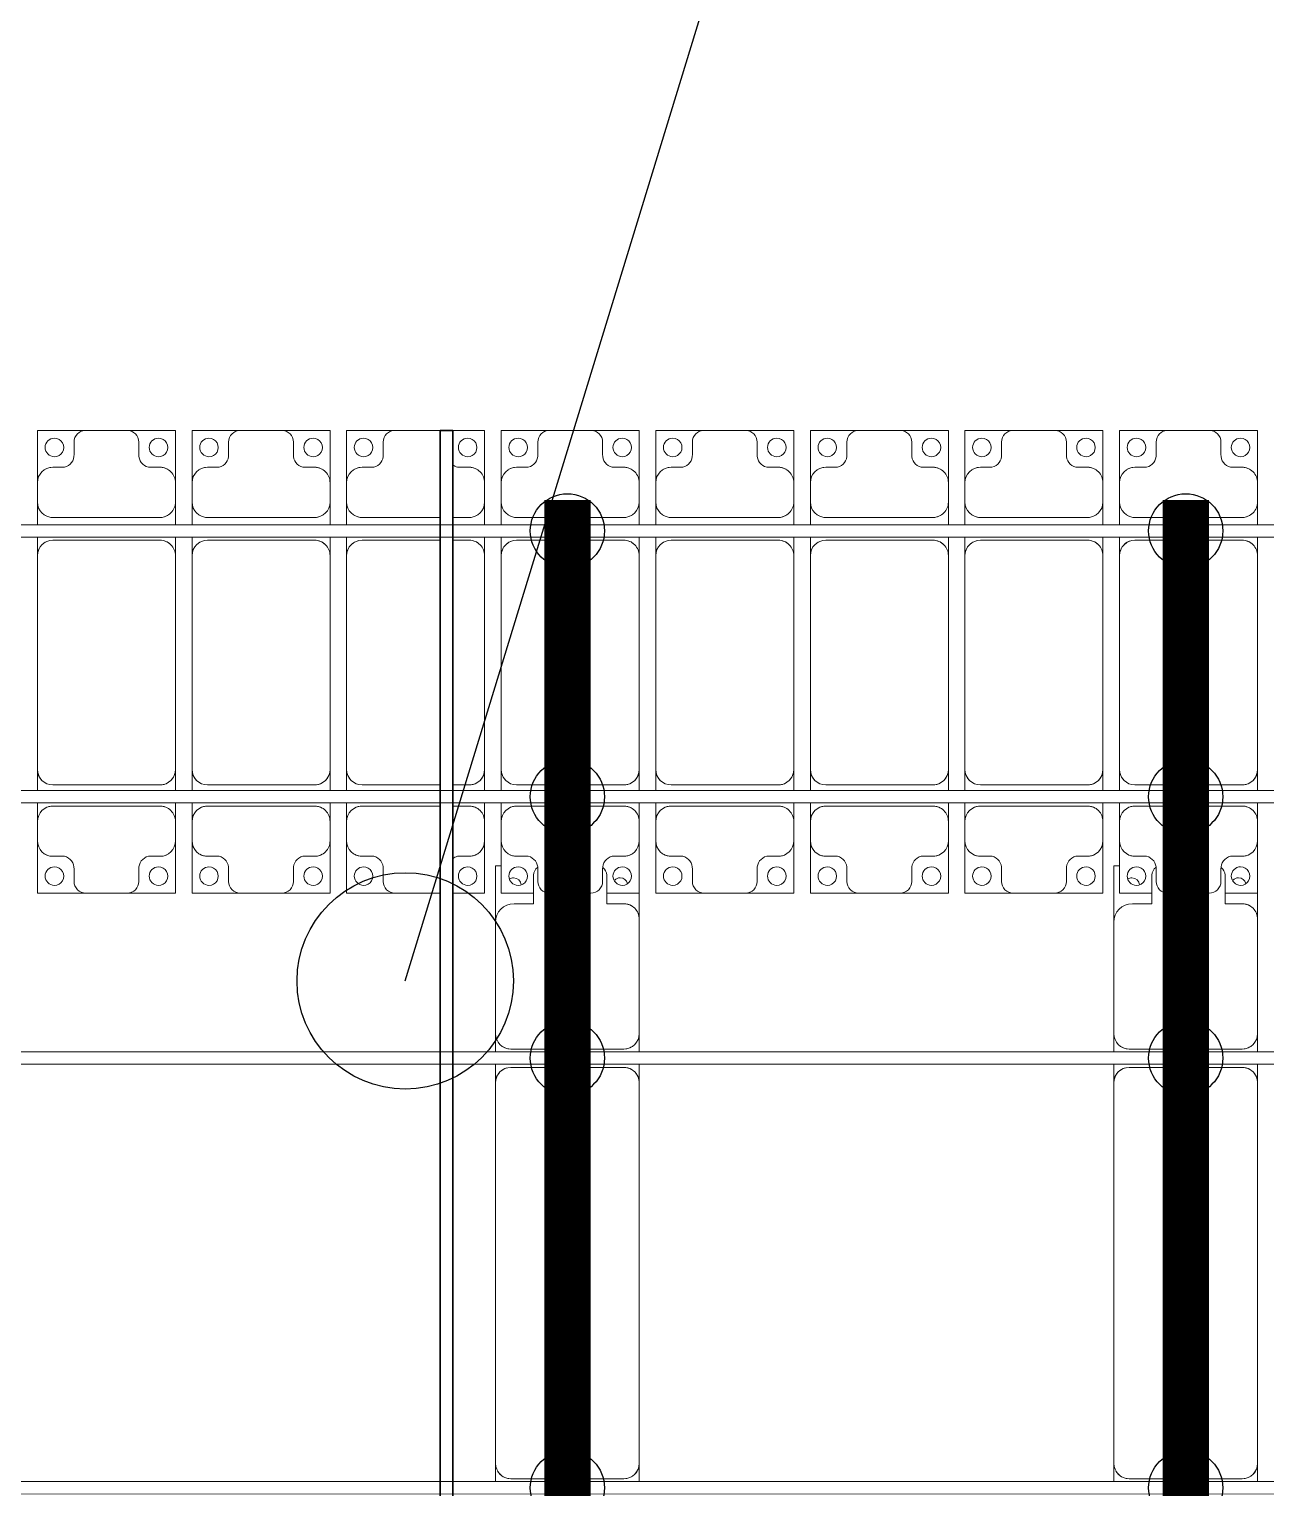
# Model space of a CAD drawing. Header units: millimetres. Extents: x -201615 to 10595, y 61217 to 115919.
# Drawn here: x -147625 to -143625, y 105332 to 110050 of the extents above; entities that cross this region are included whole.
import ezdxf

# ---------------------------------------------------------------- set-up
doc = ezdxf.new("R2010")
doc.units = ezdxf.units.MM
doc.layers.add('A-GENM', color=13, linetype='Continuous', lineweight=9)
doc.layers.add('S-BEAM', color=12, linetype='Continuous', lineweight=9)
for name, color, linetype in [('GC-BICH NEO', 6, 'Continuous'), ('GC-DAY NEO', 5, 'Continuous'), ('GC-HOP 40x60 GIA CUONG', 1, 'Continuous')]:
    doc.layers.add(name, color=color, linetype=linetype)

# ---------------------------------------------------------------- blocks, each defined once
blk = doc.blocks.new('Dai phaodi lai - DẢI PHAO ĐI LẠI-38152-BỐ TRÍ KHUNG KẾT CẤU BÈ PIN 03')
at = {"layer": 'A-GENM', "color": 7}
for p, q in [((46276.8, 748.4), (46433.1, 748.4)), ((46276.8, 579.3), (46276.8, 748.4)), ((46395.1, 710.4), (46395.1, 670.7)), ((46566.9, 748.4), (46433.1, 748.4)), ((46566.9, 748.4), (46723.2, 748.4)), ((46604.9, 670.7), (46604.9, 710.4)), ((46723.2, 748.4), (46723.2, 579.3)), ((46776.8, 748.4), (46933.1, 748.4)), ((46776.8, 579.3), (46776.8, 748.4)), ((46895.1, 710.4), (46895.1, 670.7)), ((47066.9, 748.4), (46933.1, 748.4)), ((47066.9, 748.4), (47223.2, 748.4)), ((47104.9, 670.7), (47104.9, 710.4)), ((47223.2, 748.4), (47223.2, 579.3)), ((47276.8, 748.4), (47433.1, 748.4)), ((47276.8, 579.3), (47276.8, 748.4)), ((47395.1, 710.4), (47395.1, 670.7)), ((47566.9, 748.4), (47433.1, 748.4)), ((47566.9, 748.4), (47579.8, 748.4)), ((47619.8, 748.4), (47723.2, 748.4)), ((47723.2, 748.4), (47723.2, 579.3)), ((47776.8, 748.4), (47930.3, 748.4)), ((47776.8, 579.3), (47776.8, 748.4)), ((47895.1, 710.4), (47895.1, 670.7)), ((48066.9, 748.4), (47933.1, 748.4)), ((48066.9, 748.4), (48223.2, 748.4)), ((48104.9, 670.7), (48104.9, 710.4)), ((48223.2, 748.4), (48223.2, 579.3)), ((48276.8, 748.4), (48433.1, 748.4)), ((48276.8, 579.3), (48276.8, 748.4)), ((48395.1, 710.4), (48395.1, 670.7)), ((48566.9, 748.4), (48433.1, 748.4)), ((48566.9, 748.4), (48723.2, 748.4)), ((48604.9, 670.7), (48604.9, 710.4)), ((48723.2, 748.4), (48723.2, 579.3)), ((48776.8, 748.4), (48933.1, 748.4)), ((48776.8, 579.3), (48776.8, 748.4)), ((48895.1, 710.4), (48895.1, 670.7)), ((49066.9, 748.4), (48933.1, 748.4)), ((49066.9, 748.4), (49223.2, 748.4)), ((49104.9, 670.7), (49104.9, 710.4)), ((49223.2, 748.4), (49223.2, 579.3)), ((49276.8, 748.4), (49433.1, 748.4)), ((49276.8, 579.3), (49276.8, 748.4)), ((49395.1, 710.4), (49395.1, 670.7)), ((49566.9, 748.4), (49433.1, 748.4)), ((49566.9, 748.4), (49723.2, 748.4)), ((49604.9, 670.7), (49604.9, 710.4)), ((49723.2, 748.4), (49723.2, 579.3)), ((49776.8, 748.4), (49933.1, 748.4)), ((49776.8, 579.3), (49776.8, 748.4)), ((49895.1, 710.4), (49895.1, 670.7)), ((50066.9, 748.4), (49933.1, 748.4)), ((50066.9, 748.4), (50223.2, 748.4)), ((50104.9, 670.7), (50104.9, 710.4)), ((50223.2, 748.4), (50223.2, 579.3)), ((46364.3, 629.3), (46326.8, 629.3)), ((46673.2, 629.3), (46635.7, 629.3)), ((46864.3, 629.3), (46826.8, 629.3)), ((47173.2, 629.3), (47135.7, 629.3)), ((47364.3, 629.3), (47326.8, 629.3)), ((47673.2, 629.3), (47635.7, 629.3)), ((47864.3, 629.3), (47826.8, 629.3)), ((48173.2, 629.3), (48135.7, 629.3)), ((48364.3, 629.3), (48326.8, 629.3)), ((48673.2, 629.3), (48635.7, 629.3)), ((48864.3, 629.3), (48826.8, 629.3)), ((49173.2, 629.3), (49135.7, 629.3)), ((49364.3, 629.3), (49326.8, 629.3)), ((49673.2, 629.3), (49635.7, 629.3)), ((49864.3, 629.3), (49826.8, 629.3)), ((50173.2, 629.3), (50135.7, 629.3)), ((46276.8, 579.3), (46276.8, 516.7)), ((46723.2, 516.7), (46723.2, 579.3)), ((46776.8, 579.3), (46776.8, 516.7)), ((47223.2, 516.7), (47223.2, 579.3)), ((47276.8, 579.3), (47276.8, 516.7)), ((47723.2, 516.7), (47723.2, 579.3)), ((47776.8, 579.3), (47776.8, 516.7)), ((48223.2, 516.7), (48223.2, 579.3)), ((48276.8, 579.3), (48276.8, 516.7)), ((48723.2, 516.7), (48723.2, 579.3)), ((48776.8, 579.3), (48776.8, 516.7)), ((49223.2, 516.7), (49223.2, 579.3)), ((49276.8, 579.3), (49276.8, 516.7)), ((49723.2, 516.7), (49723.2, 579.3)), ((49776.8, 579.3), (49776.8, 516.7)), ((50223.2, 516.7), (50223.2, 579.3)), ((46276.8, 443.3), (46276.8, 516.7)), ((46723.2, 516.7), (46723.2, 443.3)), ((46776.8, 443.3), (46776.8, 516.7)), ((47223.2, 516.7), (47223.2, 443.3)), ((47276.8, 443.3), (47276.8, 516.7)), ((47723.2, 516.7), (47723.2, 443.3)), ((47776.8, 443.3), (47776.8, 516.7)), ((48223.2, 516.7), (48223.2, 443.3)), ((48276.8, 443.3), (48276.8, 516.7)), ((48723.2, 516.7), (48723.2, 443.3)), ((48776.8, 443.3), (48776.8, 516.7)), ((49223.2, 516.7), (49223.2, 443.3)), ((49276.8, 443.3), (49276.8, 516.7)), ((49723.2, 516.7), (49723.2, 443.3)), ((49776.8, 443.3), (49776.8, 516.7)), ((50223.2, 516.7), (50223.2, 443.3)), ((46326.8, 466.7), (46673.2, 466.7)), ((46826.8, 466.7), (47173.2, 466.7)), ((47326.8, 466.7), (47579.8, 466.7)), ((47619.8, 466.7), (47673.2, 466.7)), ((47826.8, 466.7), (48173.2, 466.7)), ((48326.8, 466.7), (48673.2, 466.7)), ((48826.8, 466.7), (49173.2, 466.7)), ((49326.8, 466.7), (49673.2, 466.7)), ((49826.8, 466.7), (50173.2, 466.7)), ((46276.8, 343.3), (46276.8, 403.3)), ((46673.2, 393.3), (46326.8, 393.3)), ((46723.2, 403.3), (46723.2, 343.3)), ((46776.8, 343.3), (46776.8, 403.3)), ((47173.2, 393.3), (46826.8, 393.3)), ((47223.2, 403.3), (47223.2, 343.3)), ((47276.8, 343.3), (47276.8, 403.3)), ((47579.8, 393.3), (47326.8, 393.3)), ((47673.2, 393.3), (47619.8, 393.3)), ((47723.2, 403.3), (47723.2, 343.3)), ((47776.8, 343.3), (47776.8, 403.3)), ((48173.2, 393.3), (47826.8, 393.3)), ((48223.2, 403.3), (48223.2, 343.3)), ((48276.8, 343.3), (48276.8, 403.3)), ((48673.2, 393.3), (48326.8, 393.3)), ((48723.2, 403.3), (48723.2, 343.3)), ((48776.8, 343.3), (48776.8, 403.3)), ((49173.2, 393.3), (48826.8, 393.3)), ((49223.2, 403.3), (49223.2, 343.3)), ((49276.8, 343.3), (49276.8, 403.3)), ((49673.2, 393.3), (49326.8, 393.3)), ((49723.2, 403.3), (49723.2, 343.3)), ((49776.8, 343.3), (49776.8, 403.3)), ((50173.2, 393.3), (49826.8, 393.3)), ((50223.2, 403.3), (50223.2, 343.3)), ((46276.8, 343.3), (46276.8, -348.3)), ((46723.2, -348.3), (46723.2, 343.3)), ((46776.8, 343.3), (46776.8, -348.3)), ((47223.2, -348.3), (47223.2, 343.3)), ((47276.8, 343.3), (47276.8, -348.3)), ((47723.2, -348.3), (47723.2, 343.3)), ((47776.8, 343.3), (47776.8, -348.3)), ((48223.2, -348.3), (48223.2, 343.3)), ((48276.8, 343.3), (48276.8, -348.3)), ((48723.2, -348.3), (48723.2, 343.3)), ((48776.8, 343.3), (48776.8, -348.3)), ((49223.2, -348.3), (49223.2, 343.3)), ((49276.8, 343.3), (49276.8, -348.3)), ((49723.2, -348.3), (49723.2, 343.3)), ((49776.8, 343.3), (49776.8, -348.3)), ((50223.2, -348.3), (50223.2, 343.3)), ((46276.8, -416.7), (46276.8, -348.3)), ((46723.2, -348.3), (46723.2, -416.7)), ((46776.8, -416.7), (46776.8, -348.3)), ((47223.2, -348.3), (47223.2, -416.7)), ((47276.8, -416.7), (47276.8, -348.3)), ((47723.2, -348.3), (47723.2, -416.7)), ((47776.8, -416.7), (47776.8, -348.3)), ((48223.2, -348.3), (48223.2, -416.7)), ((48276.8, -416.7), (48276.8, -348.3)), ((48723.2, -348.3), (48723.2, -416.7)), ((48776.8, -416.7), (48776.8, -348.3)), ((49223.2, -348.3), (49223.2, -416.7)), ((49276.8, -416.7), (49276.8, -348.3)), ((49723.2, -348.3), (49723.2, -416.7)), ((49776.8, -416.7), (49776.8, -348.3)), ((50223.2, -348.3), (50223.2, -416.7)), ((46326.8, -398.3), (46673.2, -398.3)), ((46826.8, -398.3), (47173.2, -398.3)), ((47326.8, -398.3), (47579.8, -398.3)), ((47619.8, -398.3), (47673.2, -398.3)), ((47826.8, -398.3), (48173.2, -398.3)), ((48326.8, -398.3), (48673.2, -398.3)), ((48826.8, -398.3), (49173.2, -398.3)), ((49326.8, -398.3), (49673.2, -398.3)), ((49826.8, -398.3), (50173.2, -398.3)), ((46276.8, -516.7), (46276.8, -456.7)), ((46673.2, -466.7), (46326.8, -466.7)), ((46723.2, -456.7), (46723.2, -516.7)), ((46776.8, -516.7), (46776.8, -456.7)), ((47173.2, -466.7), (46826.8, -466.7)), ((47223.2, -456.7), (47223.2, -516.7)), ((47276.8, -516.7), (47276.8, -456.7)), ((47579.8, -466.7), (47326.8, -466.7)), ((47673.2, -466.7), (47619.8, -466.7)), ((47723.2, -456.7), (47723.2, -516.7)), ((47776.8, -516.7), (47776.8, -456.7)), ((48173.2, -466.7), (47826.8, -466.7)), ((48223.2, -456.7), (48223.2, -516.7)), ((48276.8, -516.7), (48276.8, -456.7)), ((48673.2, -466.7), (48326.8, -466.7)), ((48723.2, -456.7), (48723.2, -516.7)), ((48776.8, -516.7), (48776.8, -456.7)), ((49173.2, -466.7), (48826.8, -466.7)), ((49223.2, -456.7), (49223.2, -516.7)), ((49276.8, -516.7), (49276.8, -456.7)), ((49673.2, -466.7), (49326.8, -466.7)), ((49723.2, -456.7), (49723.2, -516.7)), ((49776.8, -516.7), (49776.8, -456.7)), ((50173.2, -466.7), (49826.8, -466.7)), ((50223.2, -456.7), (50223.2, -516.7)), ((46276.8, -516.7), (46276.8, -579.3)), ((46723.2, -579.3), (46723.2, -516.7)), ((46776.8, -516.7), (46776.8, -579.3)), ((47223.2, -579.3), (47223.2, -516.7)), ((47276.8, -516.7), (47276.8, -579.3)), ((47723.2, -579.3), (47723.2, -516.7)), ((47776.8, -516.7), (47776.8, -579.3)), ((48223.2, -579.3), (48223.2, -516.7)), ((48276.8, -516.7), (48276.8, -579.3)), ((48723.2, -579.3), (48723.2, -516.7)), ((48776.8, -516.7), (48776.8, -579.3)), ((49223.2, -579.3), (49223.2, -516.7)), ((49276.8, -516.7), (49276.8, -579.3)), ((49723.2, -579.3), (49723.2, -516.7)), ((49776.8, -516.7), (49776.8, -579.3)), ((50223.2, -579.3), (50223.2, -516.7)), ((46276.8, -748.4), (46276.8, -579.3)), ((46723.2, -579.3), (46723.2, -748.4)), ((46776.8, -748.4), (46776.8, -579.3)), ((47223.2, -579.3), (47223.2, -748.4)), ((47276.8, -748.4), (47276.8, -579.3)), ((47723.2, -579.3), (47723.2, -748.4)), ((47776.8, -748.4), (47776.8, -579.3)), ((48223.2, -579.3), (48223.2, -748.4)), ((48276.8, -748.4), (48276.8, -579.3)), ((48723.2, -579.3), (48723.2, -748.4)), ((48776.8, -748.4), (48776.8, -579.3)), ((49223.2, -579.3), (49223.2, -748.4)), ((49276.8, -748.4), (49276.8, -579.3)), ((49723.2, -579.3), (49723.2, -748.4)), ((49776.8, -748.4), (49776.8, -579.3)), ((50223.2, -579.3), (50223.2, -748.4)), ((46326.8, -629.3), (46364.3, -629.3)), ((46635.7, -629.3), (46673.2, -629.3)), ((46826.8, -629.3), (46864.3, -629.3)), ((47135.7, -629.3), (47173.2, -629.3)), ((47326.8, -629.3), (47364.3, -629.3)), ((47635.7, -629.3), (47673.2, -629.3)), ((47826.8, -629.3), (47864.3, -629.3)), ((48135.7, -629.3), (48173.2, -629.3)), ((48326.8, -629.3), (48364.3, -629.3)), ((48635.7, -629.3), (48673.2, -629.3)), ((48826.8, -629.3), (48864.3, -629.3)), ((49135.7, -629.3), (49173.2, -629.3)), ((49326.8, -629.3), (49364.3, -629.3)), ((49635.7, -629.3), (49673.2, -629.3)), ((49826.8, -629.3), (49864.3, -629.3)), ((50135.7, -629.3), (50173.2, -629.3)), ((46395.1, -670.7), (46395.1, -710.4)), ((46604.9, -710.4), (46604.9, -670.7)), ((46895.1, -670.7), (46895.1, -710.4)), ((47104.9, -710.4), (47104.9, -670.7)), ((47395.1, -670.7), (47395.1, -710.4)), ((47895.1, -670.7), (47895.1, -710.4)), ((48104.9, -710.4), (48104.9, -670.7)), ((48395.1, -670.7), (48395.1, -710.4)), ((48604.9, -710.4), (48604.9, -670.7)), ((48895.1, -670.7), (48895.1, -710.4)), ((49104.9, -710.4), (49104.9, -670.7)), ((49395.1, -670.7), (49395.1, -710.4)), ((49604.9, -710.4), (49604.9, -670.7)), ((49895.1, -670.7), (49895.1, -710.4)), ((50104.9, -710.4), (50104.9, -670.7)), ((46433.1, -748.4), (46276.8, -748.4)), ((46433.1, -748.4), (46566.9, -748.4)), ((46723.2, -748.4), (46566.9, -748.4)), ((46933.1, -748.4), (46776.8, -748.4)), ((46933.1, -748.4), (47066.9, -748.4)), ((47223.2, -748.4), (47066.9, -748.4)), ((47433.1, -748.4), (47276.8, -748.4)), ((47433.1, -748.4), (47566.9, -748.4)), ((47579.8, -748.4), (47566.9, -748.4)), ((47723.2, -748.4), (47619.8, -748.4)), ((47881.6, -748.4), (47776.8, -748.4)), ((47933.1, -748.4), (48066.9, -748.4)), ((48223.2, -748.4), (48118, -748.4)), ((48433.1, -748.4), (48276.8, -748.4)), ((48433.1, -748.4), (48566.9, -748.4)), ((48723.2, -748.4), (48566.9, -748.4)), ((48933.1, -748.4), (48776.8, -748.4)), ((48933.1, -748.4), (49066.9, -748.4)), ((49223.2, -748.4), (49066.9, -748.4)), ((49433.1, -748.4), (49276.8, -748.4)), ((49433.1, -748.4), (49566.9, -748.4)), ((49723.2, -748.4), (49566.9, -748.4)), ((49881.6, -748.4), (49776.8, -748.4)), ((49933.1, -748.4), (50066.9, -748.4)), ((50223.2, -748.4), (50118, -748.4))]:
    blk.add_line(p, q, dxfattribs=at)
for centre, radius, start, end in [((46331.6, 693.3), 30, 90, 270), ((46331.6, 693.3), 30, 270, 90), ((46433.1, 710.4), 38, 90, 180), ((46433.1, 710.4), 38, 90, 120), ((46566.9, 710.4), 38, 360, 90), ((46566.9, 710.4), 38, 60, 90), ((46668.4, 693.3), 30, 90, 270), ((46668.4, 693.3), 30, 270, 90), ((46831.6, 693.3), 30, 90, 270), ((46831.6, 693.3), 30, 270, 90), ((46933.1, 710.4), 38, 90, 180), ((46933.1, 710.4), 38, 90, 120), ((47066.9, 710.4), 38, 0, 90), ((47066.9, 710.4), 38, 60, 90), ((47168.4, 693.3), 30, 90, 270), ((47168.4, 693.3), 30, 270, 90), ((47331.6, 693.3), 30, 90, 270), ((47331.6, 693.3), 30, 270, 90), ((47433.1, 710.4), 38, 90, 180), ((47433.1, 710.4), 38, 90, 120), ((47566.9, 710.4), 38, 75, 90), ((47566.9, 710.4), 38, 75, 90), ((47668.4, 693.3), 30, 90, 270), ((47668.4, 693.3), 30, 270, 90), ((47831.6, 693.3), 30, 90, 270), ((47831.6, 693.3), 30, 270, 90), ((47933.1, 710.4), 38, 90, 180), ((47933.1, 710.4), 38, 94.2957, 120), ((48066.9, 710.4), 38, 0, 90), ((48066.9, 710.4), 38, 60, 90), ((48168.4, 693.3), 30, 90, 270), ((48168.4, 693.3), 30, 270, 90), ((48331.6, 693.3), 30, 90, 270), ((48331.6, 693.3), 30, 270, 90), ((48433.1, 710.4), 38, 90, 180), ((48433.1, 710.4), 38, 90, 120), ((48566.9, 710.4), 38, 0, 90), ((48566.9, 710.4), 38, 60, 90), ((48668.4, 693.3), 30, 90, 270), ((48668.4, 693.3), 30, 270, 90), ((48831.6, 693.3), 30, 90, 270), ((48831.6, 693.3), 30, 270, 90), ((48933.1, 710.4), 38, 90, 180), ((48933.1, 710.4), 38, 90, 120), ((49066.9, 710.4), 38, 0, 90), ((49066.9, 710.4), 38, 60, 90), ((49168.4, 693.3), 30, 90, 270), ((49168.4, 693.3), 30, 270, 90), ((49331.6, 693.3), 30, 90, 270), ((49331.6, 693.3), 30, 270, 90), ((49433.1, 710.4), 38, 90, 180), ((49433.1, 710.4), 38, 90, 120), ((49566.9, 710.4), 38, 0, 90), ((49566.9, 710.4), 38, 61.6465, 90), ((49668.4, 693.3), 30, 90, 270), ((49668.4, 693.3), 30, 270, 90), ((49831.6, 693.3), 30, 90, 270), ((49831.6, 693.3), 30, 270, 90), ((49933.1, 710.4), 38, 90, 180), ((49933.1, 710.4), 38, 90, 120), ((50066.9, 710.4), 38, 360, 90), ((50066.9, 710.4), 38, 60, 90), ((50168.4, 693.3), 30, 90, 270), ((50168.4, 693.3), 30, 270, 90), ((46355.2, 668.2), 40, 283.1885, 3.5081), ((46644.8, 668.2), 40, 176.4919, 256.8115), ((46855.2, 668.2), 40, 283.1885, 3.5081), ((47144.8, 668.2), 40, 176.4919, 256.8115), ((47355.2, 668.2), 40, 283.1885, 3.5081), ((47855.2, 668.2), 40, 283.1885, 3.5081), ((48144.8, 668.2), 40, 176.4919, 256.8115), ((48355.2, 668.2), 40, 283.1885, 3.5081), ((48644.8, 668.2), 40, 176.4919, 256.8115), ((48855.2, 668.2), 40, 283.1885, 3.5081), ((49144.8, 668.2), 40, 176.4919, 256.8115), ((49355.2, 668.2), 40, 283.1885, 3.5081), ((49644.8, 668.2), 40, 176.4919, 256.8115), ((49855.2, 668.2), 40, 283.1885, 3.5081), ((50144.8, 668.2), 40, 176.4919, 256.8115), ((46326.8, 579.3), 50, 90, 180), ((46326.8, 579.3), 50, 90, 120), ((46673.2, 579.3), 50, 0, 90), ((46673.2, 579.3), 50, 60, 90), ((46826.8, 579.3), 50, 90, 180), ((46826.8, 579.3), 50, 90, 120), ((47173.2, 579.3), 50, 0, 90), ((47173.2, 579.3), 50, 60, 90), ((47326.8, 579.3), 50, 90, 180), ((47326.8, 579.3), 50, 90, 120), ((47644.8, 668.2), 40, 231.1785, 256.8115), ((47673.2, 579.3), 50, 0, 90), ((47673.2, 579.3), 50, 60, 90), ((47826.8, 579.3), 50, 90, 180), ((47826.8, 579.3), 50, 90, 120), ((48173.2, 579.3), 50, 0, 90), ((48173.2, 579.3), 50, 60, 90), ((48326.8, 579.3), 50, 90, 180), ((48326.8, 579.3), 50, 90, 120), ((48673.2, 579.3), 50, 0, 90), ((48673.2, 579.3), 50, 60, 90), ((48826.8, 579.3), 50, 90, 180), ((48826.8, 579.3), 50, 90, 120), ((49173.2, 579.3), 50, 360, 90), ((49173.2, 579.3), 50, 60, 90), ((49326.8, 579.3), 50, 90, 180), ((49326.8, 579.3), 50, 90, 120), ((49673.2, 579.3), 50, 0, 90), ((49673.2, 579.3), 50, 60, 90), ((49826.8, 579.3), 50, 90, 180), ((49826.8, 579.3), 50, 90, 120), ((50173.2, 579.3), 50, 360, 90), ((50173.2, 579.3), 50, 60, 90), ((46326.8, 516.7), 50, 180, 270), ((46326.8, 516.7), 50, 240, 270), ((46673.2, 516.7), 50, 270, 0), ((46673.2, 516.7), 50, 270, 300), ((46826.8, 516.7), 50, 180, 270), ((46826.8, 516.7), 50, 240, 270), ((47173.2, 516.7), 50, 270, 360), ((47173.2, 516.7), 50, 270, 300), ((47326.8, 516.7), 50, 180, 270), ((47326.8, 516.7), 50, 240, 270), ((47673.2, 516.7), 50, 270, 360), ((47673.2, 516.7), 50, 270, 300), ((47826.8, 516.7), 50, 180, 270), ((47826.8, 516.7), 50, 240, 270), ((48173.2, 516.7), 50, 270, 360), ((48173.2, 516.7), 50, 270, 300), ((48326.8, 516.7), 50, 180, 270), ((48326.8, 516.7), 50, 240, 270), ((48673.2, 516.7), 50, 270, 0), ((48673.2, 516.7), 50, 270, 300), ((48826.8, 516.7), 50, 180, 270), ((48826.8, 516.7), 50, 240, 270), ((49173.2, 516.7), 50, 270, 0), ((49173.2, 516.7), 50, 270, 300), ((49326.8, 516.7), 50, 180, 270), ((49326.8, 516.7), 50, 240, 270), ((49673.2, 516.7), 50, 270, 360), ((49673.2, 516.7), 50, 270, 300), ((49826.8, 516.7), 50, 180, 270), ((49826.8, 516.7), 50, 240, 270), ((50173.2, 516.7), 50, 270, 0), ((50173.2, 516.7), 50, 270, 300), ((46326.8, 343.3), 50, 90, 180), ((46326.8, 343.3), 50, 105, 135), ((46673.2, 343.3), 50, 0, 90), ((46673.2, 343.3), 50, 45, 71.1524), ((46826.8, 343.3), 50, 90, 180), ((46826.8, 343.3), 50, 105, 135), ((47173.2, 343.3), 50, 0, 90), ((47173.2, 343.3), 50, 45, 75), ((47326.8, 343.3), 50, 90, 180), ((47326.8, 343.3), 50, 105, 135), ((47673.2, 343.3), 50, 360, 90), ((47673.2, 343.3), 50, 45, 75), ((47826.8, 343.3), 50, 90, 180), ((47826.8, 343.3), 50, 105, 135), ((48173.2, 343.3), 50, 0, 90), ((48173.2, 343.3), 50, 45, 75), ((48326.8, 343.3), 50, 90, 180), ((48326.8, 343.3), 50, 105, 135), ((48673.2, 343.3), 50, 0, 90), ((48673.2, 343.3), 50, 45, 75), ((48826.8, 343.3), 50, 90, 180), ((48826.8, 343.3), 50, 105, 135), ((49173.2, 343.3), 50, 360, 90), ((49173.2, 343.3), 50, 45, 75), ((49326.8, 343.3), 50, 90, 180), ((49326.8, 343.3), 50, 105, 135), ((49673.2, 343.3), 50, 0, 90), ((49673.2, 343.3), 50, 45, 75), ((49826.8, 343.3), 50, 90, 180), ((49826.8, 343.3), 50, 105, 134.5176), ((50173.2, 343.3), 50, 0, 90), ((50173.2, 343.3), 50, 49.6218, 75), ((46326.8, 343.3), 50, 150, 180), ((46826.8, 343.3), 50, 150, 180), ((47326.8, 343.3), 50, 150, 180), ((47826.8, 343.3), 50, 150, 180), ((48326.8, 343.3), 50, 150, 180), ((48826.8, 343.3), 50, 150, 180), ((49326.8, 343.3), 50, 150, 180), ((49826.8, 343.3), 50, 150, 180), ((46326.8, -348.3), 50, 180, 270), ((46326.8, -348.3), 50, 195, 225), ((46673.2, -348.3), 50, 270, 360), ((46673.2, -348.3), 50, 315, 345), ((46826.8, -348.3), 50, 180, 270), ((46826.8, -348.3), 50, 195, 225), ((47173.2, -348.3), 50, 270, 360), ((47173.2, -348.3), 50, 315, 345), ((47326.8, -348.3), 50, 180, 270), ((47326.8, -348.3), 50, 195, 225), ((47673.2, -348.3), 50, 270, 360), ((47673.2, -348.3), 50, 315, 345), ((47826.8, -348.3), 50, 180, 270), ((47826.8, -348.3), 50, 195, 225), ((48173.2, -348.3), 50, 270, 360), ((48173.2, -348.3), 50, 315, 345), ((48326.8, -348.3), 50, 180, 270), ((48326.8, -348.3), 50, 195, 225), ((48673.2, -348.3), 50, 270, 360), ((48673.2, -348.3), 50, 315, 345), ((48826.8, -348.3), 50, 180, 270), ((48826.8, -348.3), 50, 195, 225), ((49173.2, -348.3), 50, 270, 360), ((49173.2, -348.3), 50, 315, 345), ((49326.8, -348.3), 50, 180, 270), ((49326.8, -348.3), 50, 195, 225), ((49673.2, -348.3), 50, 270, 360), ((49673.2, -348.3), 50, 315, 345), ((49826.8, -348.3), 50, 180, 270), ((49826.8, -348.3), 50, 195, 225), ((50173.2, -348.3), 50, 270, 360), ((50173.2, -348.3), 50, 315, 345), ((46673.2, -348.3), 50, 270, 300), ((47173.2, -348.3), 50, 270, 300), ((47673.2, -348.3), 50, 270, 300), ((48173.2, -348.3), 50, 270, 300), ((48673.2, -348.3), 50, 270, 300), ((49173.2, -348.3), 50, 270, 300), ((49673.2, -348.3), 50, 270, 300), ((50173.2, -348.3), 50, 270, 300), ((46326.8, -516.7), 50, 90, 180), ((46326.8, -516.7), 50, 90, 120), ((46673.2, -516.7), 50, 360, 90), ((46673.2, -516.7), 50, 60, 90), ((46826.8, -516.7), 50, 90, 180), ((46826.8, -516.7), 50, 90, 120), ((47173.2, -516.7), 50, 360, 90), ((47173.2, -516.7), 50, 60, 90), ((47326.8, -516.7), 50, 90, 180), ((47326.8, -516.7), 50, 90, 120), ((47673.2, -516.7), 50, 0, 90), ((47673.2, -516.7), 50, 60, 90), ((47826.8, -516.7), 50, 90, 180), ((47826.8, -516.7), 50, 90, 120), ((48173.2, -516.7), 50, 360, 90), ((48173.2, -516.7), 50, 60, 90), ((48326.8, -516.7), 50, 90, 180), ((48326.8, -516.7), 50, 90, 120), ((48673.2, -516.7), 50, 360, 90), ((48673.2, -516.7), 50, 60, 90), ((48826.8, -516.7), 50, 90, 180), ((48826.8, -516.7), 50, 90, 120), ((49173.2, -516.7), 50, 360, 90), ((49173.2, -516.7), 50, 60, 90), ((49326.8, -516.7), 50, 90, 180), ((49326.8, -516.7), 50, 90, 120), ((49673.2, -516.7), 50, 360, 90), ((49673.2, -516.7), 50, 60, 90), ((49826.8, -516.7), 50, 90, 180), ((49826.8, -516.7), 50, 90, 120), ((50173.2, -516.7), 50, 0, 90), ((50173.2, -516.7), 50, 60, 90), ((46326.8, -579.3), 50, 180, 270), ((46673.2, -579.3), 50, 270, 360), ((46826.8, -579.3), 50, 180, 270), ((47173.2, -579.3), 50, 270, 0), ((47326.8, -579.3), 50, 180, 270), ((47673.2, -579.3), 50, 270, 360), ((47826.8, -579.3), 50, 180, 270), ((48173.2, -579.3), 50, 270, 360), ((48326.8, -579.3), 50, 180, 270), ((48673.2, -579.3), 50, 270, 360), ((48826.8, -579.3), 50, 180, 270), ((49173.2, -579.3), 50, 270, 360), ((49326.8, -579.3), 50, 180, 270), ((49673.2, -579.3), 50, 270, 360), ((49826.8, -579.3), 50, 180, 270), ((50173.2, -579.3), 50, 270, 360), ((46326.8, -579.3), 50, 240, 270), ((46355.2, -668.2), 40, 356.4919, 76.8115), ((46644.8, -668.2), 40, 103.1885, 183.5081), ((46673.2, -579.3), 50, 270, 300), ((46826.8, -579.3), 50, 240, 270), ((46855.2, -668.2), 40, 356.4919, 76.8115), ((47144.8, -668.2), 40, 103.1885, 183.5081), ((47173.2, -579.3), 50, 270, 300), ((47326.8, -579.3), 50, 240, 270), ((47355.2, -668.2), 40, 356.4919, 76.8115), ((47644.8, -668.2), 40, 103.1885, 128.8215), ((47673.2, -579.3), 50, 270, 300), ((47826.8, -579.3), 50, 240, 270), ((47855.2, -668.2), 40, 356.4919, 76.8115), ((48144.8, -668.2), 40, 103.1885, 183.5081), ((48173.2, -579.3), 50, 270, 300), ((48326.8, -579.3), 50, 240, 270), ((48355.2, -668.2), 40, 356.4919, 76.8115), ((48644.8, -668.2), 40, 103.1885, 183.5081), ((48673.2, -579.3), 50, 270, 300), ((48826.8, -579.3), 50, 240, 270), ((48855.2, -668.2), 40, 356.4919, 76.8115), ((49144.8, -668.2), 40, 103.1885, 183.5081), ((49173.2, -579.3), 50, 270, 300), ((49326.8, -579.3), 50, 240, 270), ((49355.2, -668.2), 40, 356.4919, 76.8115), ((49644.8, -668.2), 40, 103.1885, 183.5081), ((49673.2, -579.3), 50, 270, 300), ((49826.8, -579.3), 50, 240, 270), ((49855.2, -668.2), 40, 356.4919, 76.8115), ((50144.8, -668.2), 40, 103.1885, 183.5081), ((50173.2, -579.3), 50, 270, 300), ((46331.6, -693.3), 30, 90, 270), ((46331.6, -693.3), 30, 270, 90), ((46668.4, -693.3), 30, 90, 270), ((46668.4, -693.3), 30, 270, 90), ((46831.6, -693.3), 30, 90, 270), ((46831.6, -693.3), 30, 270, 90), ((47168.4, -693.3), 30, 90, 270), ((47168.4, -693.3), 30, 270, 90), ((47331.6, -693.3), 30, 90, 270), ((47331.6, -693.3), 30, 270, 90), ((47668.4, -693.3), 30, 90, 270), ((47668.4, -693.3), 30, 270, 90), ((47831.6, -693.3), 30, 90, 270), ((47831.6, -693.3), 30, 270, 90), ((48168.4, -693.3), 30, 90, 270), ((48168.4, -693.3), 30, 270, 90), ((48331.6, -693.3), 30, 90, 270), ((48331.6, -693.3), 30, 270, 90), ((48668.4, -693.3), 30, 90, 270), ((48668.4, -693.3), 30, 270, 90), ((48831.6, -693.3), 30, 90, 270), ((48831.6, -693.3), 30, 270, 90), ((49168.4, -693.3), 30, 90, 270), ((49168.4, -693.3), 30, 270, 90), ((49331.6, -693.3), 30, 90, 270), ((49331.6, -693.3), 30, 270, 90), ((49668.4, -693.3), 30, 90, 270), ((49668.4, -693.3), 30, 270, 90), ((49831.6, -693.3), 30, 90, 270), ((49831.6, -693.3), 30, 270, 90), ((50168.4, -693.3), 30, 90, 270), ((50168.4, -693.3), 30, 270, 90), ((46433.1, -710.4), 38, 180, 270), ((46433.1, -710.4), 38, 240, 270), ((46566.9, -710.4), 38, 270, 360), ((46566.9, -710.4), 38, 270, 300), ((46933.1, -710.4), 38, 180, 270), ((46933.1, -710.4), 38, 240, 270), ((47066.9, -710.4), 38, 270, 360), ((47066.9, -710.4), 38, 270, 300), ((47433.1, -710.4), 38, 180, 270), ((47433.1, -710.4), 38, 240, 270), ((47566.9, -710.4), 38, 270, 285), ((47566.9, -710.4), 38, 270, 285), ((47933.1, -710.4), 38, 180, 270), ((48066.9, -710.4), 38, 270, 0), ((48433.1, -710.4), 38, 180, 270), ((48433.1, -710.4), 38, 240, 270), ((48566.9, -710.4), 38, 270, 360), ((48566.9, -710.4), 38, 270, 300), ((48933.1, -710.4), 38, 180, 270), ((48933.1, -710.4), 38, 240, 270), ((49066.9, -710.4), 38, 270, 0), ((49066.9, -710.4), 38, 270, 300), ((49433.1, -710.4), 38, 180, 270), ((49433.1, -710.4), 38, 240, 270), ((49566.9, -710.4), 38, 270, 0), ((49566.9, -710.4), 38, 270, 298.3213), ((49933.1, -710.4), 38, 180, 270), ((50066.9, -710.4), 38, 270, 0)]:
    blk.add_arc(centre, radius, start, end, dxfattribs=at)
blk = doc.blocks.new('Dai phao do pin - DẢI PHAO ĐỠ PIN-16696-BỐ TRÍ KHUNG KẾT CẤU BÈ PIN 03')
at = {"layer": 'A-GENM', "color": 7}
for p, q in [((31950.3, 241.6), (32009.7, 241.6)), ((33240.3, 241.6), (32009.7, 241.6)), ((33240.3, 241.6), (33300.3, 241.6)), ((33340.3, 241.6), (33399.7, 241.6)), ((33759.7, 241.6), (33399.7, 241.6)), ((33759.7, 241.6), (33942.2, 241.6)), ((33942.2, 241.6), (33942.2, 223.1)), ((31959.7, 191.6), (31959.7, -173.4)), ((33290.3, -173.4), (33290.3, 191.6)), ((33349.7, 191.6), (33349.7, -173.4)), ((33819.7, 118.2), (33819.7, 181.6)), ((33912.2, 118.2), (33819.7, 118.2)), ((33819.7, -173.4), (33819.7, -118.2)), ((33819.7, -118.2), (33912.2, -118.2)), ((32009.7, -223.4), (31950.3, -223.4)), ((32009.7, -223.4), (33240.3, -223.4)), ((33300.3, -223.4), (33240.3, -223.4)), ((33399.7, -223.4), (33340.3, -223.4)), ((33399.7, -223.4), (33769.7, -223.4)), ((33854, -223.4), (33769.7, -223.4))]:
    blk.add_line(p, q, dxfattribs=at)
for centre, radius, start, end in [((32009.7, 191.6), 50, 90, 180), ((33240.3, 191.6), 50, 360, 90), ((33240.3, 191.6), 50, 15, 75), ((33399.7, 191.6), 50, 90, 180), ((33759.7, 181.6), 60, 360, 90), ((32009.7, 191.6), 50, 120, 180), ((33399.7, 191.6), 50, 150, 180), ((33878.6, 183.2), 25, 360, 30), ((33878.6, 183.2), 25, 275.3835, 0), ((33912.2, 88.2), 30, 34.3261, 90), ((33912.2, -88.2), 30, 270, 324.8292), ((32009.7, -173.4), 50, 180, 270), ((32009.7, -173.4), 50, 180, 210), ((33240.3, -173.4), 50, 270, 360), ((33240.3, -173.4), 50, 330, 360), ((33399.7, -173.4), 50, 180, 270), ((33399.7, -173.4), 50, 180, 210), ((33769.7, -173.4), 50, 270, 0), ((33769.7, -173.4), 50, 330, 0), ((33878.6, -161.8), 25, 285, 0), ((33878.6, -161.8), 25, 0, 45), ((32009.7, -173.4), 50, 225, 255), ((33240.3, -173.4), 50, 285, 315)]:
    blk.add_arc(centre, radius, start, end, dxfattribs=at)
blk = doc.blocks.new('Dầm C52 - Dầm C52-37700-BỐ TRÍ KHUNG KẾT CẤU BÈ PIN 03')
at = {"layer": 'S-BEAM', "color": 1, "lineweight": 18}
for p, q in [((-50562.7, 20), (50562.7, 20)), ((50562.7, -20), (-50562.7, -20))]:
    blk.add_line(p, q, dxfattribs=at)
blk = doc.blocks.new('Dầm C52 - Hộp 40x60-V27-BỐ TRÍ KHUNG KẾT CẤU BÈ PIN 03')
at = {"layer": 'S-BEAM', "color": 3, "lineweight": 35}
for p, q in [((-17690.4, 20), (19602.5, 20)), ((19602.5, 20), (19602.5, -20)), ((19602.5, -20), (-17690.4, -20))]:
    blk.add_line(p, q, dxfattribs=at)
blk = doc.blocks.new('HOBANMONG_BEPIN 3_rvt-1-BỐ TRÍ KHUNG KẾT CẤU BÈ PIN 03')
at = {"layer": 'A-GENM', "lineweight": 9}
for name, p, rotation in [('Dai phaodi lai - DẢI PHAO ĐI LẠI-38152-BỐ TRÍ KHUNG KẾT CẤU BÈ PIN 03', (-193874.7, 108003.4), 0.0007586094741477002), ('Dai phao do pin - DẢI PHAO ĐỠ PIN-16696-BỐ TRÍ KHUNG KẾT CẤU BÈ PIN 03', (-145874.4, 73401.6), 90.00075860989254), ('Dai phao do pin - DẢI PHAO ĐỠ PIN-16696-BỐ TRÍ KHUNG KẾT CẤU BÈ PIN 03', (-143874.4, 73401.6), 90.00075860989254)]:
    blk.add_blockref(name, p, dxfattribs=dict(at, rotation=rotation))
at = {"layer": 'S-BEAM', "lineweight": 9}
for name, p, rotation in [('Dầm C52 - Hộp 40x60-V27-BỐ TRÍ KHUNG KẾT CẤU BÈ PIN 03', (-146274.6, 89149.8), 90.00075860989091), ('Dầm C52 - Dầm C52-37700-BỐ TRÍ KHUNG KẾT CẤU BÈ PIN 03', (-143909.2, 108427.4), 180.0007586094741), ('Dầm C52 - Dầm C52-37700-BỐ TRÍ KHUNG KẾT CẤU BÈ PIN 03', (-143909.2, 107567.4), 180.0007586094741), ('Dầm C52 - Dầm C52-37700-BỐ TRÍ KHUNG KẾT CẤU BÈ PIN 03', (-143909.2, 106722), 180.0007586094741), ('Dầm C52 - Dầm C52-37700-BỐ TRÍ KHUNG KẾT CẤU BÈ PIN 03', (-143909.2, 105332), 180.0007586094741)]:
    blk.add_blockref(name, p, dxfattribs=dict(at, rotation=rotation))

msp = doc.modelspace()

# ---------------------------------------------------------------- linework, layer by layer
at = {"layer": 'GC-BICH NEO'}
msp.add_circle((-146408.2, 106971.6), 350, dxfattribs=at)
at = {"layer": 'GC-DAY NEO'}
msp.add_line((-146408.2, 106971.6), (-144067.2, 114621.5), dxfattribs=at)
at = {"layer": 'GC-HOP 40x60 GIA CUONG', "const_width": 150}
for points in [[(-145883.7, 93527.4), (-145883.7, 108527.4)], [(-143883.7, 93527.4), (-143883.7, 108527.4)]]:
    msp.add_lwpolyline(points, dxfattribs=at)
at = {"layer": 'GC-HOP 40x60 GIA CUONG'}
for centre in [(-145883.7, 108427.4), (-143883.7, 108427.4), (-145883.7, 107567.4), (-143883.7, 107567.4), (-145883.7, 106722), (-143883.7, 106722), (-145883.7, 105332), (-143883.7, 105332)]:
    msp.add_circle(centre, 120, dxfattribs=at)

# ---------------------------------------------------------------- block references
at = {"lineweight": 5}
msp.add_blockref('HOBANMONG_BEPIN 3_rvt-1-BỐ TRÍ KHUNG KẾT CẤU BÈ PIN 03', (0, 0), dxfattribs=at)

doc.saveas('drawing.dxf')
